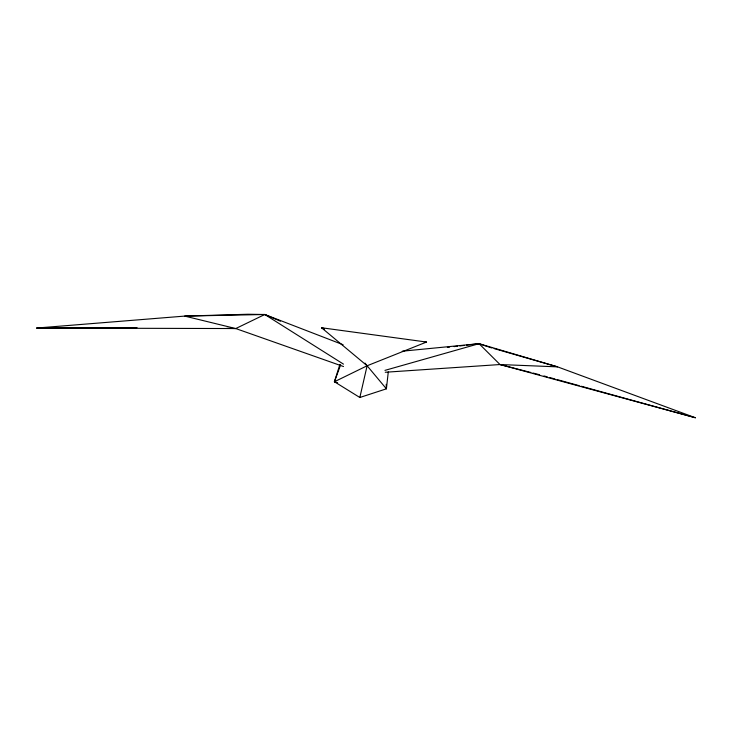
<?xml version="1.0" encoding="UTF-8"?>
<svg xmlns="http://www.w3.org/2000/svg" width="732" height="732" viewBox="0 0 732 732"><rect width="100%" height="100%" fill="white"/><g stroke="black" fill="none" stroke-linecap="round" stroke-linejoin="round"><path stroke-width="1.1" d="M388.28 371.938L386.405 388.829L359.833 397.494L334.423 381.747L339.849 364.545M359.833 397.494L367.116 365.771L365.003 363.09M340.627 364.801L334.423 381.747L337.598 382.745M335.64 379.817L334.423 381.747L367.116 365.771L426.536 342.045L321.549 327.753L367.116 365.771L386.405 388.829L386.222 384.318M280.402 321.183L264.792 314.504L247.956 314.248L184.684 316.096L36.6 328.046L235.759 328.549L264.792 314.504L343.116 344.745M384.94 370.374L479.057 343.683L557.555 366.86L695.4 417.752L500.002 364.536L385.27 372.249M424.304 342.43L426.536 342.045M447.353 347.398L449.613 347.133M454.142 346.602L457.546 346.199M459.806 345.934L464.335 345.403M466.604 345.138L479.057 343.683L487.558 346.648M402.225 351.204L479.057 343.683L500.002 364.536L530.819 372.478M36.6 328.046L137.04 327.625M226.746 328.311L235.759 328.549L343.5 366.54M500.002 364.536L557.555 366.86L494.091 348.588M235.759 328.549L184.684 316.096L264.792 314.504L343.482 364.133M533.015 373.046L539.621 374.757M544.004 375.964L547.298 376.87M549.494 377.474L554.975 378.993M557.171 379.597L579.113 385.654M581.309 386.258L695.4 417.752M488.619 347.014L491.904 347.965M323.718 328.394L321.549 327.753L324.468 329.336"/></g></svg>
